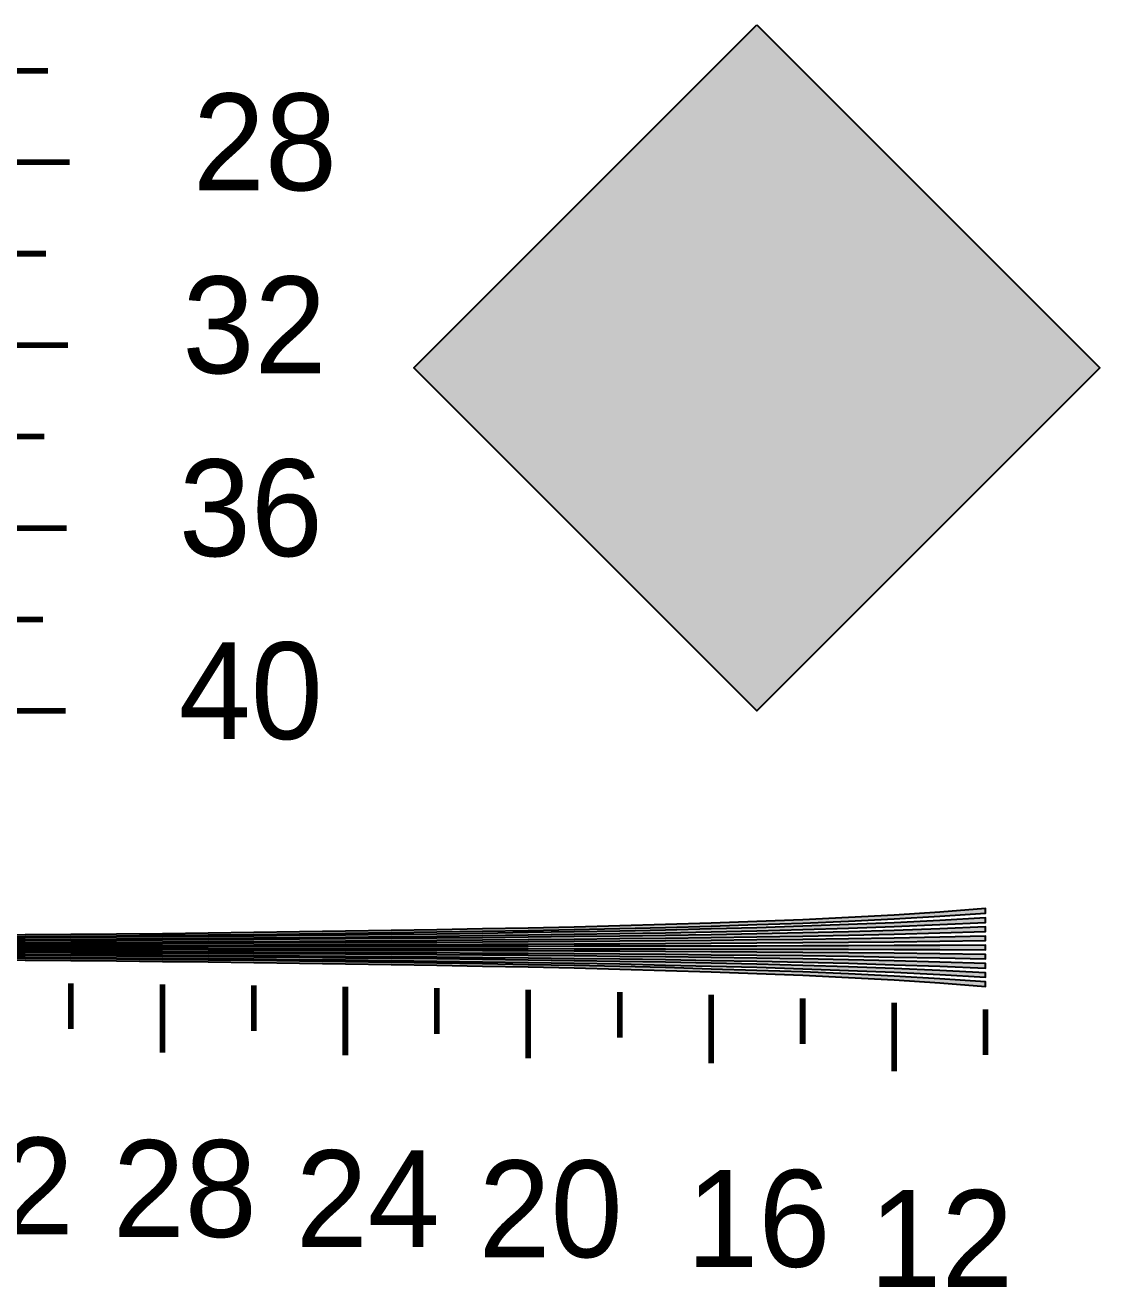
# Model space of a CAD drawing. Header units: millimetres. Extents: x 0 to 791, y 0 to 492.
# Drawn here: x 451.5 to 545.6, y 222.6 to 332.1 of the extents above; entities that cross this region are included whole.
import ezdxf

# ---------------------------------------------------------------- set-up
doc = ezdxf.new("R2010")
doc.units = ezdxf.units.MM
for name, color, linetype in [('CENTER', 7, 'Continuous'), ('LABELS', 7, 'Continuous'), ('SFR', 7, 'Continuous')]:
    doc.layers.add(name, color=color, linetype=linetype)

msp = doc.modelspace()

# ---------------------------------------------------------------- hatches: boundary and pattern name
at = {"layer": 'CENTER', "true_color": 0x000000}
h = msp.add_hatch(color=7, dxfattribs=at)
h.dxf.hatch_style = 1
h.paths.add_polyline_path([(535.56, 254.84), (531.56, 254.53), (527.56, 254.27), (523.56, 254.06), (519.56, 253.87), (515.56, 253.71), (511.56, 253.56), (507.56, 253.44), (503.56, 253.33), (499.56, 253.23), (495.56, 253.14), (491.56, 253.06), (487.56, 252.99), (483.56, 252.92), (479.56, 252.86), (475.56, 252.8), (471.56, 252.75), (467.56, 252.7), (463.56, 252.65), (459.56, 252.61), (455.56, 252.57), (451.56, 252.54), (447.56, 252.5), (443.56, 252.47), (439.56, 252.44), (435.56, 252.41), (431.56, 252.38), (427.56, 252.36), (423.56, 252.33), (419.56, 252.31), (415.56, 252.29), (415.56, 252.19), (419.56, 252.21), (423.56, 252.23), (427.56, 252.25), (431.56, 252.27), (435.56, 252.3), (439.56, 252.32), (443.56, 252.35), (447.56, 252.38), (451.56, 252.41), (455.56, 252.44), (459.56, 252.47), (463.56, 252.51), (467.56, 252.55), (471.56, 252.59), (475.56, 252.64), (479.56, 252.69), (483.56, 252.74), (487.56, 252.8), (491.56, 252.87), (495.56, 252.94), (499.56, 253.02), (503.56, 253.11), (507.56, 253.2), (511.56, 253.31), (515.56, 253.44), (519.56, 253.58), (523.56, 253.75), (527.56, 253.94), (531.56, 254.17), (535.56, 254.44), (535.56, 254.84)])
h = msp.add_hatch(color=7, dxfattribs=at)
h.dxf.hatch_style = 1
h.paths.add_polyline_path([(535.56, 254.04), (531.56, 253.8), (527.56, 253.61), (523.56, 253.44), (519.56, 253.3), (515.56, 253.17), (511.56, 253.06), (507.56, 252.97), (503.56, 252.88), (499.56, 252.81), (495.56, 252.74), (491.56, 252.68), (487.56, 252.62), (483.56, 252.57), (479.56, 252.52), (475.56, 252.48), (471.56, 252.44), (467.56, 252.4), (463.56, 252.37), (459.56, 252.34), (455.56, 252.31), (451.56, 252.28), (447.56, 252.25), (443.56, 252.23), (439.56, 252.2), (435.56, 252.18), (431.56, 252.16), (427.56, 252.14), (423.56, 252.12), (419.56, 252.11), (415.56, 252.09), (415.56, 251.99), (419.56, 252), (423.56, 252.02), (427.56, 252.03), (431.56, 252.05), (435.56, 252.07), (439.56, 252.09), (443.56, 252.11), (447.56, 252.13), (451.56, 252.15), (455.56, 252.17), (459.56, 252.2), (463.56, 252.23), (467.56, 252.25), (471.56, 252.29), (475.56, 252.32), (479.56, 252.36), (483.56, 252.4), (487.56, 252.44), (491.56, 252.49), (495.56, 252.54), (499.56, 252.6), (503.56, 252.66), (507.56, 252.73), (511.56, 252.81), (515.56, 252.91), (519.56, 253.01), (523.56, 253.13), (527.56, 253.27), (531.56, 253.44), (535.56, 253.64), (535.56, 254.04)])
h = msp.add_hatch(color=7, dxfattribs=at)
h.dxf.hatch_style = 1
h.paths.add_polyline_path([(535.56, 253.24), (531.56, 253.08), (527.56, 252.94), (523.56, 252.82), (519.56, 252.73), (515.56, 252.64), (511.56, 252.56), (507.56, 252.5), (503.56, 252.44), (499.56, 252.39), (495.56, 252.34), (491.56, 252.3), (487.56, 252.26), (483.56, 252.22), (479.56, 252.19), (475.56, 252.16), (471.56, 252.13), (467.56, 252.11), (463.56, 252.08), (459.56, 252.06), (455.56, 252.04), (451.56, 252.02), (447.56, 252), (443.56, 251.99), (439.56, 251.97), (435.56, 251.95), (431.56, 251.94), (427.56, 251.93), (423.56, 251.91), (419.56, 251.9), (415.56, 251.89), (415.56, 251.79), (419.56, 251.8), (423.56, 251.81), (427.56, 251.82), (431.56, 251.83), (435.56, 251.84), (439.56, 251.85), (443.56, 251.86), (447.56, 251.88), (451.56, 251.89), (455.56, 251.91), (459.56, 251.92), (463.56, 251.94), (467.56, 251.96), (471.56, 251.98), (475.56, 252), (479.56, 252.02), (483.56, 252.05), (487.56, 252.08), (491.56, 252.11), (495.56, 252.14), (499.56, 252.18), (503.56, 252.22), (507.56, 252.26), (511.56, 252.31), (515.56, 252.37), (519.56, 252.44), (523.56, 252.52), (527.56, 252.61), (531.56, 252.71), (535.56, 252.84), (535.56, 253.24)])
h = msp.add_hatch(color=7, dxfattribs=at)
h.dxf.hatch_style = 1
h.paths.add_polyline_path([(535.56, 252.44), (531.56, 252.35), (527.56, 252.27), (523.56, 252.21), (519.56, 252.15), (515.56, 252.11), (511.56, 252.06), (507.56, 252.03), (503.56, 252), (499.56, 251.97), (495.56, 251.94), (491.56, 251.92), (487.56, 251.89), (483.56, 251.87), (479.56, 251.86), (475.56, 251.84), (471.56, 251.82), (467.56, 251.81), (463.56, 251.8), (459.56, 251.78), (455.56, 251.77), (451.56, 251.76), (447.56, 251.75), (443.56, 251.74), (439.56, 251.73), (435.56, 251.73), (431.56, 251.72), (427.56, 251.71), (423.56, 251.7), (419.56, 251.7), (415.56, 251.69), (415.56, 251.59), (419.56, 251.59), (423.56, 251.6), (427.56, 251.6), (431.56, 251.61), (435.56, 251.61), (439.56, 251.62), (443.56, 251.62), (447.56, 251.63), (451.56, 251.63), (455.56, 251.64), (459.56, 251.65), (463.56, 251.65), (467.56, 251.66), (471.56, 251.67), (475.56, 251.68), (479.56, 251.69), (483.56, 251.7), (487.56, 251.71), (491.56, 251.73), (495.56, 251.74), (499.56, 251.76), (503.56, 251.77), (507.56, 251.79), (511.56, 251.81), (515.56, 251.84), (519.56, 251.87), (523.56, 251.9), (527.56, 251.94), (531.56, 251.99), (535.56, 252.04), (535.56, 252.44)])
h = msp.add_hatch(color=7, dxfattribs=at)
h.dxf.hatch_style = 1
h.paths.add_polyline_path([(535.56, 251.64), (531.56, 251.62), (527.56, 251.61), (523.56, 251.59), (519.56, 251.58), (515.56, 251.57), (511.56, 251.56), (507.56, 251.56), (503.56, 251.55), (499.56, 251.55), (495.56, 251.54), (491.56, 251.54), (487.56, 251.53), (483.56, 251.53), (479.56, 251.52), (475.56, 251.52), (471.56, 251.52), (467.56, 251.51), (463.56, 251.51), (459.56, 251.51), (455.56, 251.51), (451.56, 251.5), (447.56, 251.5), (443.56, 251.5), (439.56, 251.5), (435.56, 251.5), (431.56, 251.5), (427.56, 251.49), (423.56, 251.49), (419.56, 251.49), (415.56, 251.49), (415.56, 251.39), (419.56, 251.39), (423.56, 251.39), (427.56, 251.39), (431.56, 251.38), (435.56, 251.38), (439.56, 251.38), (443.56, 251.38), (447.56, 251.38), (451.56, 251.38), (455.56, 251.37), (459.56, 251.37), (463.56, 251.37), (467.56, 251.37), (471.56, 251.36), (475.56, 251.36), (479.56, 251.36), (483.56, 251.35), (487.56, 251.35), (491.56, 251.34), (495.56, 251.34), (499.56, 251.33), (503.56, 251.33), (507.56, 251.32), (511.56, 251.31), (515.56, 251.31), (519.56, 251.3), (523.56, 251.29), (527.56, 251.27), (531.56, 251.26), (535.56, 251.24), (535.56, 251.64)])
h = msp.add_hatch(color=7, dxfattribs=at)
h.dxf.hatch_style = 1
h.paths.add_polyline_path([(535.56, 250.84), (531.56, 250.89), (527.56, 250.94), (523.56, 250.98), (519.56, 251.01), (515.56, 251.04), (511.56, 251.06), (507.56, 251.09), (503.56, 251.11), (499.56, 251.12), (495.56, 251.14), (491.56, 251.15), (487.56, 251.17), (483.56, 251.18), (479.56, 251.19), (475.56, 251.2), (471.56, 251.21), (467.56, 251.22), (463.56, 251.23), (459.56, 251.23), (455.56, 251.24), (451.56, 251.25), (447.56, 251.25), (443.56, 251.26), (439.56, 251.26), (435.56, 251.27), (431.56, 251.27), (427.56, 251.28), (423.56, 251.28), (419.56, 251.29), (415.56, 251.29), (415.56, 251.19), (419.56, 251.18), (423.56, 251.18), (427.56, 251.17), (431.56, 251.16), (435.56, 251.15), (439.56, 251.15), (443.56, 251.14), (447.56, 251.13), (451.56, 251.12), (455.56, 251.11), (459.56, 251.1), (463.56, 251.08), (467.56, 251.07), (471.56, 251.06), (475.56, 251.04), (479.56, 251.02), (483.56, 251.01), (487.56, 250.99), (491.56, 250.96), (495.56, 250.94), (499.56, 250.91), (503.56, 250.88), (507.56, 250.85), (511.56, 250.81), (515.56, 250.77), (519.56, 250.73), (523.56, 250.67), (527.56, 250.61), (531.56, 250.53), (535.56, 250.44), (535.56, 250.84)])
h = msp.add_hatch(color=7, dxfattribs=at)
h.dxf.hatch_style = 1
h.paths.add_polyline_path([(535.56, 250.04), (531.56, 250.17), (527.56, 250.27), (523.56, 250.36), (519.56, 250.44), (515.56, 250.51), (511.56, 250.56), (507.56, 250.62), (503.56, 250.66), (499.56, 250.7), (495.56, 250.74), (491.56, 250.77), (487.56, 250.8), (483.56, 250.83), (479.56, 250.86), (475.56, 250.88), (471.56, 250.9), (467.56, 250.92), (463.56, 250.94), (459.56, 250.96), (455.56, 250.97), (451.56, 250.99), (447.56, 251), (443.56, 251.02), (439.56, 251.03), (435.56, 251.04), (431.56, 251.05), (427.56, 251.06), (423.56, 251.07), (419.56, 251.08), (415.56, 251.09), (415.56, 250.99), (419.56, 250.98), (423.56, 250.97), (427.56, 250.95), (431.56, 250.94), (435.56, 250.93), (439.56, 250.91), (443.56, 250.89), (447.56, 250.88), (451.56, 250.86), (455.56, 250.84), (459.56, 250.82), (463.56, 250.8), (467.56, 250.77), (471.56, 250.75), (475.56, 250.72), (479.56, 250.69), (483.56, 250.66), (487.56, 250.62), (491.56, 250.58), (495.56, 250.54), (499.56, 250.49), (503.56, 250.44), (507.56, 250.38), (511.56, 250.31), (515.56, 250.24), (519.56, 250.15), (523.56, 250.06), (527.56, 249.94), (531.56, 249.8), (535.56, 249.64), (535.56, 250.04)])
h = msp.add_hatch(color=7, dxfattribs=at)
h.dxf.hatch_style = 1
h.paths.add_polyline_path([(535.56, 249.24), (531.56, 249.44), (527.56, 249.61), (523.56, 249.75), (519.56, 249.87), (515.56, 249.97), (511.56, 250.06), (507.56, 250.15), (503.56, 250.22), (499.56, 250.28), (495.56, 250.34), (491.56, 250.39), (487.56, 250.44), (483.56, 250.48), (479.56, 250.52), (475.56, 250.56), (471.56, 250.59), (467.56, 250.63), (463.56, 250.65), (459.56, 250.68), (455.56, 250.71), (451.56, 250.73), (447.56, 250.75), (443.56, 250.77), (439.56, 250.79), (435.56, 250.81), (431.56, 250.83), (427.56, 250.85), (423.56, 250.86), (419.56, 250.88), (415.56, 250.89), (415.56, 250.79), (419.56, 250.77), (423.56, 250.76), (427.56, 250.74), (431.56, 250.72), (435.56, 250.7), (439.56, 250.68), (443.56, 250.65), (447.56, 250.63), (451.56, 250.6), (455.56, 250.57), (459.56, 250.54), (463.56, 250.51), (467.56, 250.48), (471.56, 250.44), (475.56, 250.4), (479.56, 250.36), (483.56, 250.31), (487.56, 250.26), (491.56, 250.2), (495.56, 250.14), (499.56, 250.07), (503.56, 250), (507.56, 249.91), (511.56, 249.81), (515.56, 249.71), (519.56, 249.58), (523.56, 249.44), (527.56, 249.27), (531.56, 249.08), (535.56, 248.84), (535.56, 249.24), (535.56, 249.24)])
h = msp.add_hatch(color=7, dxfattribs=at)
h.dxf.hatch_style = 1
h.paths.add_polyline_path([(535.56, 248.44), (531.56, 248.71), (527.56, 248.94), (523.56, 249.13), (519.56, 249.3), (515.56, 249.44), (511.56, 249.56), (507.56, 249.68), (503.56, 249.77), (499.56, 249.86), (495.56, 249.94), (491.56, 250.01), (487.56, 250.08), (483.56, 250.14), (479.56, 250.19), (475.56, 250.24), (471.56, 250.29), (467.56, 250.33), (463.56, 250.37), (459.56, 250.41), (455.56, 250.44), (451.56, 250.47), (447.56, 250.5), (443.56, 250.53), (439.56, 250.56), (435.56, 250.58), (431.56, 250.61), (427.56, 250.63), (423.56, 250.65), (419.56, 250.67), (415.56, 250.69), (415.56, 250.59), (419.56, 250.57), (423.56, 250.55), (427.56, 250.52), (431.56, 250.5), (435.56, 250.47), (439.56, 250.44), (443.56, 250.41), (447.56, 250.38), (451.56, 250.34), (455.56, 250.31), (459.56, 250.27), (463.56, 250.23), (467.56, 250.18), (471.56, 250.13), (475.56, 250.08), (479.56, 250.02), (483.56, 249.96), (487.56, 249.89), (491.56, 249.82), (495.56, 249.74), (499.56, 249.65), (503.56, 249.55), (507.56, 249.44), (511.56, 249.31), (515.56, 249.17), (519.56, 249.01), (523.56, 248.82), (527.56, 248.61), (531.56, 248.35), (535.56, 248.04), (535.56, 248.44)])
at = {"layer": 'SFR', "true_color": 0x000000}
h = msp.add_hatch(color=7, dxfattribs=at)
h.dxf.hatch_style = 1
h.paths.add_polyline_path([(515.56, 332.13), (545.56, 302.13), (515.56, 272.13), (485.56, 302.13), (515.56, 332.13)])

# ---------------------------------------------------------------- linework, layer by layer
at = {"layer": 'CENTER', "color": 250, "lineweight": 35, "const_width": 0.5}
for points in [[(449.55, 328.12), (453.55, 328.12)], [(449.45, 320.13), (455.45, 320.13)], [(449.37, 312.13), (453.37, 312.13)], [(449.3, 304.12), (455.3, 304.12)], [(449.24, 296.13), (453.24, 296.13)], [(449.18, 288.12), (455.18, 288.12)], [(449.13, 280.12), (453.13, 280.12)], [(449.09, 272.13), (455.09, 272.13)], [(455.56, 248.31), (455.56, 244.31)], [(463.56, 248.23), (463.56, 242.23)], [(471.56, 248.13), (471.56, 244.13)], [(479.56, 248.02), (479.56, 242.02)], [(487.56, 247.89), (487.56, 243.89)], [(495.56, 247.74), (495.56, 241.74)], [(503.56, 247.55), (503.56, 243.55)], [(511.56, 247.31), (511.56, 241.31)], [(519.56, 247.01), (519.56, 243.01)], [(527.56, 246.61), (527.56, 240.61)], [(535.56, 246.04), (535.56, 242.04)]]:
    msp.add_lwpolyline(points, dxfattribs=at)
at = {"layer": 'CENTER', "color": 250}
for points in [[(447.56, 252.38), (451.56, 252.41), (455.56, 252.44), (459.56, 252.47), (463.56, 252.51), (467.56, 252.55), (471.56, 252.59), (475.56, 252.64), (479.56, 252.69), (483.56, 252.74), (487.56, 252.8), (491.56, 252.87), (495.56, 252.94), (499.56, 253.02), (503.56, 253.11), (507.56, 253.2), (511.56, 253.31), (515.56, 253.44), (519.56, 253.58), (523.56, 253.75), (527.56, 253.94), (531.56, 254.17), (535.56, 254.44), (535.56, 254.84), (535.56, 254.84), (531.56, 254.53), (527.56, 254.27), (523.56, 254.06), (519.56, 253.87), (515.56, 253.71), (511.56, 253.56), (507.56, 253.44), (503.56, 253.33), (499.56, 253.23), (495.56, 253.14), (491.56, 253.06), (487.56, 252.99), (483.56, 252.92), (479.56, 252.86), (475.56, 252.8), (471.56, 252.75), (467.56, 252.7), (463.56, 252.65), (459.56, 252.61), (455.56, 252.57), (451.56, 252.54), (447.56, 252.5)], [(447.56, 252.13), (451.56, 252.15), (455.56, 252.17), (459.56, 252.2), (463.56, 252.23), (467.56, 252.25), (471.56, 252.29), (475.56, 252.32), (479.56, 252.36), (483.56, 252.4), (487.56, 252.44), (491.56, 252.49), (495.56, 252.54), (499.56, 252.6), (503.56, 252.66), (507.56, 252.73), (511.56, 252.81), (515.56, 252.91), (519.56, 253.01), (523.56, 253.13), (527.56, 253.27), (531.56, 253.44), (535.56, 253.64), (535.56, 254.04), (535.56, 254.04), (531.56, 253.8), (527.56, 253.61), (523.56, 253.44), (519.56, 253.3), (515.56, 253.17), (511.56, 253.06), (507.56, 252.97), (503.56, 252.88), (499.56, 252.81), (495.56, 252.74), (491.56, 252.68), (487.56, 252.62), (483.56, 252.57), (479.56, 252.52), (475.56, 252.48), (471.56, 252.44), (467.56, 252.4), (463.56, 252.37), (459.56, 252.34), (455.56, 252.31), (451.56, 252.28), (447.56, 252.25)], [(447.56, 251.88), (451.56, 251.89), (455.56, 251.91), (459.56, 251.92), (463.56, 251.94), (467.56, 251.96), (471.56, 251.98), (475.56, 252), (479.56, 252.02), (483.56, 252.05), (487.56, 252.08), (491.56, 252.11), (495.56, 252.14), (499.56, 252.18), (503.56, 252.22), (507.56, 252.26), (511.56, 252.31), (515.56, 252.37), (519.56, 252.44), (523.56, 252.52), (527.56, 252.61), (531.56, 252.71), (535.56, 252.84), (535.56, 253.24), (535.56, 253.24), (531.56, 253.08), (527.56, 252.94), (523.56, 252.82), (519.56, 252.73), (515.56, 252.64), (511.56, 252.56), (507.56, 252.5), (503.56, 252.44), (499.56, 252.39), (495.56, 252.34), (491.56, 252.3), (487.56, 252.26), (483.56, 252.22), (479.56, 252.19), (475.56, 252.16), (471.56, 252.13), (467.56, 252.11), (463.56, 252.08), (459.56, 252.06), (455.56, 252.04), (451.56, 252.02), (447.56, 252)], [(447.56, 251.63), (451.56, 251.63), (455.56, 251.64), (459.56, 251.65), (463.56, 251.65), (467.56, 251.66), (471.56, 251.67), (475.56, 251.68), (479.56, 251.69), (483.56, 251.7), (487.56, 251.71), (491.56, 251.73), (495.56, 251.74), (499.56, 251.76), (503.56, 251.77), (507.56, 251.79), (511.56, 251.81), (515.56, 251.84), (519.56, 251.87), (523.56, 251.9), (527.56, 251.94), (531.56, 251.99), (535.56, 252.04), (535.56, 252.44), (535.56, 252.44), (531.56, 252.35), (527.56, 252.27), (523.56, 252.21), (519.56, 252.15), (515.56, 252.11), (511.56, 252.06), (507.56, 252.03), (503.56, 252), (499.56, 251.97), (495.56, 251.94), (491.56, 251.92), (487.56, 251.89), (483.56, 251.87), (479.56, 251.86), (475.56, 251.84), (471.56, 251.82), (467.56, 251.81), (463.56, 251.8), (459.56, 251.78), (455.56, 251.77), (451.56, 251.76), (447.56, 251.75)], [(447.56, 251.38), (451.56, 251.38), (455.56, 251.37), (459.56, 251.37), (463.56, 251.37), (467.56, 251.37), (471.56, 251.36), (475.56, 251.36), (479.56, 251.36), (483.56, 251.35), (487.56, 251.35), (491.56, 251.34), (495.56, 251.34), (499.56, 251.33), (503.56, 251.33), (507.56, 251.32), (511.56, 251.31), (515.56, 251.31), (519.56, 251.3), (523.56, 251.29), (527.56, 251.27), (531.56, 251.26), (535.56, 251.24), (535.56, 251.64), (535.56, 251.64), (531.56, 251.62), (527.56, 251.61), (523.56, 251.59), (519.56, 251.58), (515.56, 251.57), (511.56, 251.56), (507.56, 251.56), (503.56, 251.55), (499.56, 251.55), (495.56, 251.54), (491.56, 251.54), (487.56, 251.53), (483.56, 251.53), (479.56, 251.52), (475.56, 251.52), (471.56, 251.52), (467.56, 251.51), (463.56, 251.51), (459.56, 251.51), (455.56, 251.51), (451.56, 251.5), (447.56, 251.5)], [(447.56, 251.13), (451.56, 251.12), (455.56, 251.11), (459.56, 251.1), (463.56, 251.08), (467.56, 251.07), (471.56, 251.06), (475.56, 251.04), (479.56, 251.02), (483.56, 251.01), (487.56, 250.99), (491.56, 250.96), (495.56, 250.94), (499.56, 250.91), (503.56, 250.88), (507.56, 250.85), (511.56, 250.81), (515.56, 250.77), (519.56, 250.73), (523.56, 250.67), (527.56, 250.61), (531.56, 250.53), (535.56, 250.44), (535.56, 250.84), (535.56, 250.84), (531.56, 250.89), (527.56, 250.94), (523.56, 250.98), (519.56, 251.01), (515.56, 251.04), (511.56, 251.06), (507.56, 251.09), (503.56, 251.11), (499.56, 251.12), (495.56, 251.14), (491.56, 251.15), (487.56, 251.17), (483.56, 251.18), (479.56, 251.19), (475.56, 251.2), (471.56, 251.21), (467.56, 251.22), (463.56, 251.23), (459.56, 251.23), (455.56, 251.24), (451.56, 251.25), (447.56, 251.25)], [(447.56, 250.88), (451.56, 250.86), (455.56, 250.84), (459.56, 250.82), (463.56, 250.8), (467.56, 250.77), (471.56, 250.75), (475.56, 250.72), (479.56, 250.69), (483.56, 250.66), (487.56, 250.62), (491.56, 250.58), (495.56, 250.54), (499.56, 250.49), (503.56, 250.44), (507.56, 250.38), (511.56, 250.31), (515.56, 250.24), (519.56, 250.15), (523.56, 250.06), (527.56, 249.94), (531.56, 249.8), (535.56, 249.64), (535.56, 250.04), (535.56, 250.04), (531.56, 250.17), (527.56, 250.27), (523.56, 250.36), (519.56, 250.44), (515.56, 250.51), (511.56, 250.56), (507.56, 250.62), (503.56, 250.66), (499.56, 250.7), (495.56, 250.74), (491.56, 250.77), (487.56, 250.8), (483.56, 250.83), (479.56, 250.86), (475.56, 250.88), (471.56, 250.9), (467.56, 250.92), (463.56, 250.94), (459.56, 250.96), (455.56, 250.97), (451.56, 250.99), (447.56, 251)], [(447.56, 250.63), (451.56, 250.6), (455.56, 250.57), (459.56, 250.54), (463.56, 250.51), (467.56, 250.48), (471.56, 250.44), (475.56, 250.4), (479.56, 250.36), (483.56, 250.31), (487.56, 250.26), (491.56, 250.2), (495.56, 250.14), (499.56, 250.07), (503.56, 250), (507.56, 249.91), (511.56, 249.81), (515.56, 249.71), (519.56, 249.58), (523.56, 249.44), (527.56, 249.27), (531.56, 249.08), (535.56, 248.84), (535.56, 249.24), (535.56, 249.24), (535.56, 249.24), (531.56, 249.44), (527.56, 249.61), (523.56, 249.75), (519.56, 249.87), (515.56, 249.97), (511.56, 250.06), (507.56, 250.15), (503.56, 250.22), (499.56, 250.28), (495.56, 250.34), (491.56, 250.39), (487.56, 250.44), (483.56, 250.48), (479.56, 250.52), (475.56, 250.56), (471.56, 250.59), (467.56, 250.63), (463.56, 250.65), (459.56, 250.68), (455.56, 250.71), (451.56, 250.73), (447.56, 250.75)], [(447.56, 250.38), (451.56, 250.34), (455.56, 250.31), (459.56, 250.27), (463.56, 250.23), (467.56, 250.18), (471.56, 250.13), (475.56, 250.08), (479.56, 250.02), (483.56, 249.96), (487.56, 249.89), (491.56, 249.82), (495.56, 249.74), (499.56, 249.65), (503.56, 249.55), (507.56, 249.44), (511.56, 249.31), (515.56, 249.17), (519.56, 249.01), (523.56, 248.82), (527.56, 248.61), (531.56, 248.35), (535.56, 248.04), (535.56, 248.44), (535.56, 248.44), (531.56, 248.71), (527.56, 248.94), (523.56, 249.13), (519.56, 249.3), (515.56, 249.44), (511.56, 249.56), (507.56, 249.68), (503.56, 249.77), (499.56, 249.86), (495.56, 249.94), (491.56, 250.01), (487.56, 250.08), (483.56, 250.14), (479.56, 250.19), (475.56, 250.24), (471.56, 250.29), (467.56, 250.33), (463.56, 250.37), (459.56, 250.41), (455.56, 250.44), (451.56, 250.47), (447.56, 250.5)]]:
    msp.add_lwpolyline(points, dxfattribs=at)
at = {"layer": 'CENTER', "color": 250, "true_color": 0x000000}
for points in [[(535.56, 254.44), (511.56, 253.56), (495.56, 252.94)], [(535.56, 254.44), (495.56, 252.94), (499.56, 253.02)], [(535.56, 254.44), (499.56, 253.02), (503.56, 253.11)], [(535.56, 254.44), (503.56, 253.11), (507.56, 253.2)], [(535.56, 254.44), (507.56, 253.2), (511.56, 253.31)], [(535.56, 254.44), (515.56, 253.71), (511.56, 253.56)], [(535.56, 254.44), (511.56, 253.31), (515.56, 253.44)], [(535.56, 254.44), (519.56, 253.87), (515.56, 253.71)], [(535.56, 254.44), (515.56, 253.44), (519.56, 253.58)], [(535.56, 254.44), (523.56, 254.06), (519.56, 253.87)], [(535.56, 254.44), (519.56, 253.58), (523.56, 253.75)], [(535.56, 254.44), (527.56, 254.27), (523.56, 254.06)], [(535.56, 254.44), (523.56, 253.75), (527.56, 253.94)], [(535.56, 254.44), (531.56, 254.53), (527.56, 254.27)], [(527.56, 253.94), (531.56, 254.17), (535.56, 254.44)], [(535.56, 254.44), (535.56, 254.84), (531.56, 254.53)], [(491.56, 253.06), (487.56, 252.99), (459.56, 252.47)], [(491.56, 253.06), (459.56, 252.47), (463.56, 252.51)], [(487.56, 252.99), (483.56, 252.92), (459.56, 252.47)], [(491.56, 253.06), (463.56, 252.51), (467.56, 252.55)], [(495.56, 253.14), (491.56, 253.06), (467.56, 252.55)], [(495.56, 253.14), (467.56, 252.55), (471.56, 252.59)], [(499.56, 253.23), (495.56, 253.14), (471.56, 252.59)], [(499.56, 253.23), (471.56, 252.59), (475.56, 252.64)], [(499.56, 253.23), (475.56, 252.64), (479.56, 252.69)], [(503.56, 253.33), (499.56, 253.23), (479.56, 252.69)], [(503.56, 253.33), (479.56, 252.69), (483.56, 252.74)], [(507.56, 253.44), (503.56, 253.33), (483.56, 252.74)], [(507.56, 253.44), (483.56, 252.74), (487.56, 252.8)], [(511.56, 253.06), (507.56, 252.97), (483.56, 252.4)], [(511.56, 253.06), (483.56, 252.4), (487.56, 252.44)], [(507.56, 252.97), (503.56, 252.88), (483.56, 252.4)], [(535.56, 253.64), (511.56, 253.06), (487.56, 252.44)], [(535.56, 253.64), (487.56, 252.44), (491.56, 252.49)], [(511.56, 253.56), (507.56, 253.44), (487.56, 252.8)], [(511.56, 253.56), (487.56, 252.8), (491.56, 252.87)], [(535.56, 253.64), (491.56, 252.49), (495.56, 252.54)], [(511.56, 253.56), (491.56, 252.87), (495.56, 252.94)], [(535.56, 253.64), (495.56, 252.54), (499.56, 252.6)], [(535.56, 253.64), (499.56, 252.6), (503.56, 252.66)], [(535.56, 253.64), (503.56, 252.66), (507.56, 252.73)], [(535.56, 253.64), (507.56, 252.73), (511.56, 252.81)], [(535.56, 253.64), (515.56, 253.17), (511.56, 253.06)], [(535.56, 253.64), (511.56, 252.81), (515.56, 252.91)], [(535.56, 253.64), (519.56, 253.3), (515.56, 253.17)], [(535.56, 253.64), (515.56, 252.91), (519.56, 253.01)], [(535.56, 253.64), (523.56, 253.44), (519.56, 253.3)], [(535.56, 253.64), (519.56, 253.01), (523.56, 253.13)], [(535.56, 253.64), (527.56, 253.61), (523.56, 253.44)], [(535.56, 253.64), (523.56, 253.13), (527.56, 253.27)], [(535.56, 253.64), (531.56, 253.8), (527.56, 253.61)], [(527.56, 253.27), (531.56, 253.44), (535.56, 253.64)], [(535.56, 252.84), (531.56, 253.08), (527.56, 252.94)], [(535.56, 253.64), (535.56, 254.04), (531.56, 253.8)], [(535.56, 252.84), (535.56, 253.24), (531.56, 253.08)], [(455.56, 252.57), (447.56, 252.5), (415.56, 252.19)], [(455.56, 252.57), (415.56, 252.19), (419.56, 252.21)], [(467.56, 252.4), (455.56, 252.31), (415.56, 251.99)], [(467.56, 252.4), (415.56, 251.99), (419.56, 252)], [(455.56, 252.31), (451.56, 252.28), (415.56, 251.99)], [(451.56, 252.28), (447.56, 252.25), (415.56, 251.99)], [(463.56, 252.08), (451.56, 252.02), (415.56, 251.79)], [(463.56, 252.08), (415.56, 251.79), (419.56, 251.8)], [(535.56, 252.04), (471.56, 251.82), (415.56, 251.59)], [(535.56, 252.04), (415.56, 251.59), (419.56, 251.59)], [(451.56, 252.02), (447.56, 252), (415.56, 251.79)], [(463.56, 252.65), (459.56, 252.61), (419.56, 252.21)], [(463.56, 252.65), (419.56, 252.21), (423.56, 252.23)], [(459.56, 252.61), (455.56, 252.57), (419.56, 252.21)], [(467.56, 252.4), (419.56, 252), (423.56, 252.02)], [(471.56, 252.13), (463.56, 252.08), (419.56, 251.8)], [(471.56, 252.13), (419.56, 251.8), (423.56, 251.81)], [(535.56, 252.04), (419.56, 251.59), (423.56, 251.6)], [(463.56, 252.65), (423.56, 252.23), (427.56, 252.25)], [(467.56, 252.4), (423.56, 252.02), (427.56, 252.03)], [(471.56, 252.13), (423.56, 251.81), (427.56, 251.82)], [(535.56, 252.04), (423.56, 251.6), (427.56, 251.6)], [(463.56, 252.65), (427.56, 252.25), (431.56, 252.27)], [(467.56, 252.4), (427.56, 252.03), (431.56, 252.05)], [(471.56, 252.13), (427.56, 251.82), (431.56, 251.83)], [(535.56, 252.04), (427.56, 251.6), (431.56, 251.61)], [(463.56, 252.65), (431.56, 252.27), (435.56, 252.3)], [(467.56, 252.4), (431.56, 252.05), (435.56, 252.07)], [(483.56, 252.22), (475.56, 252.16), (431.56, 251.83)], [(483.56, 252.22), (431.56, 251.83), (435.56, 251.84)], [(475.56, 252.16), (471.56, 252.13), (431.56, 251.83)], [(535.56, 252.04), (431.56, 251.61), (435.56, 251.61)], [(463.56, 252.65), (435.56, 252.3), (439.56, 252.32)], [(479.56, 252.52), (475.56, 252.48), (435.56, 252.07)], [(479.56, 252.52), (435.56, 252.07), (439.56, 252.09)], [(475.56, 252.48), (471.56, 252.44), (435.56, 252.07)], [(471.56, 252.44), (467.56, 252.4), (435.56, 252.07)], [(483.56, 252.22), (435.56, 251.84), (439.56, 251.85)], [(535.56, 252.04), (435.56, 251.61), (439.56, 251.62)], [(475.56, 252.8), (467.56, 252.7), (439.56, 252.32)], [(475.56, 252.8), (439.56, 252.32), (443.56, 252.35)], [(467.56, 252.7), (463.56, 252.65), (439.56, 252.32)], [(479.56, 252.52), (439.56, 252.09), (443.56, 252.11)], [(483.56, 252.22), (439.56, 251.85), (443.56, 251.86)], [(535.56, 252.04), (439.56, 251.62), (443.56, 251.62)], [(475.56, 252.8), (443.56, 252.35), (447.56, 252.38)], [(479.56, 252.52), (443.56, 252.11), (447.56, 252.13)], [(483.56, 252.22), (443.56, 251.86), (447.56, 251.88)], [(535.56, 252.04), (443.56, 251.62), (447.56, 251.63)], [(475.56, 252.8), (447.56, 252.38), (451.56, 252.41)], [(455.56, 252.57), (451.56, 252.54), (447.56, 252.5)], [(479.56, 252.52), (447.56, 252.13), (451.56, 252.15)], [(483.56, 252.22), (447.56, 251.88), (451.56, 251.89)], [(535.56, 252.04), (447.56, 251.63), (451.56, 251.63)], [(483.56, 252.92), (475.56, 252.8), (451.56, 252.41)], [(483.56, 252.92), (451.56, 252.41), (455.56, 252.44)], [(487.56, 252.62), (483.56, 252.57), (451.56, 252.15)], [(487.56, 252.62), (451.56, 252.15), (455.56, 252.17)], [(483.56, 252.57), (479.56, 252.52), (451.56, 252.15)], [(495.56, 252.34), (491.56, 252.3), (451.56, 251.89)], [(495.56, 252.34), (451.56, 251.89), (455.56, 251.91)], [(491.56, 252.3), (487.56, 252.26), (451.56, 251.89)], [(487.56, 252.26), (483.56, 252.22), (451.56, 251.89)], [(463.56, 252.08), (459.56, 252.06), (451.56, 252.02)], [(459.56, 252.06), (455.56, 252.04), (451.56, 252.02)], [(535.56, 252.04), (451.56, 251.63), (455.56, 251.64)], [(483.56, 252.92), (455.56, 252.44), (459.56, 252.47)], [(487.56, 252.62), (455.56, 252.17), (459.56, 252.2)], [(467.56, 252.4), (463.56, 252.37), (455.56, 252.31)], [(463.56, 252.37), (459.56, 252.34), (455.56, 252.31)], [(495.56, 252.34), (455.56, 251.91), (459.56, 251.92)], [(535.56, 252.04), (455.56, 251.64), (459.56, 251.65)], [(487.56, 252.62), (459.56, 252.2), (463.56, 252.23)], [(495.56, 252.34), (459.56, 251.92), (463.56, 251.94)], [(535.56, 252.04), (459.56, 251.65), (463.56, 251.65)], [(535.56, 252.84), (495.56, 252.34), (463.56, 251.94)], [(535.56, 252.84), (463.56, 251.94), (467.56, 251.96)], [(495.56, 252.74), (491.56, 252.68), (463.56, 252.23)], [(495.56, 252.74), (463.56, 252.23), (467.56, 252.25)], [(491.56, 252.68), (487.56, 252.62), (463.56, 252.23)], [(471.56, 252.13), (467.56, 252.11), (463.56, 252.08)], [(535.56, 252.04), (463.56, 251.65), (467.56, 251.66)], [(503.56, 252.88), (499.56, 252.81), (467.56, 252.25)], [(503.56, 252.88), (467.56, 252.25), (471.56, 252.29)], [(535.56, 252.84), (467.56, 251.96), (471.56, 251.98)], [(499.56, 252.81), (495.56, 252.74), (467.56, 252.25)], [(475.56, 252.8), (471.56, 252.75), (467.56, 252.7)], [(535.56, 252.04), (467.56, 251.66), (471.56, 251.67)], [(503.56, 252.88), (471.56, 252.29), (475.56, 252.32)], [(535.56, 252.84), (471.56, 251.98), (475.56, 252)], [(535.56, 252.04), (475.56, 251.84), (471.56, 251.82)], [(535.56, 252.04), (471.56, 251.67), (475.56, 251.68)], [(483.56, 252.92), (479.56, 252.86), (475.56, 252.8)], [(503.56, 252.88), (475.56, 252.32), (479.56, 252.36)], [(535.56, 252.84), (475.56, 252), (479.56, 252.02)], [(483.56, 252.22), (479.56, 252.19), (475.56, 252.16)], [(535.56, 252.04), (483.56, 251.87), (475.56, 251.84)], [(535.56, 252.04), (475.56, 251.68), (479.56, 251.69)], [(483.56, 251.87), (479.56, 251.86), (475.56, 251.84)], [(503.56, 252.88), (479.56, 252.36), (483.56, 252.4)], [(535.56, 252.84), (479.56, 252.02), (483.56, 252.05)], [(535.56, 252.04), (479.56, 251.69), (483.56, 251.7)], [(535.56, 252.84), (483.56, 252.05), (487.56, 252.08)], [(535.56, 252.04), (487.56, 251.89), (483.56, 251.87)], [(535.56, 252.04), (483.56, 251.7), (487.56, 251.71)], [(535.56, 252.84), (487.56, 252.08), (491.56, 252.11)], [(535.56, 252.04), (491.56, 251.92), (487.56, 251.89)], [(535.56, 252.04), (487.56, 251.71), (491.56, 251.73)], [(535.56, 252.84), (491.56, 252.11), (495.56, 252.14)], [(535.56, 252.04), (495.56, 251.94), (491.56, 251.92)], [(535.56, 252.04), (491.56, 251.73), (495.56, 251.74)], [(535.56, 252.84), (499.56, 252.39), (495.56, 252.34)], [(535.56, 252.84), (495.56, 252.14), (499.56, 252.18)], [(535.56, 252.04), (499.56, 251.97), (495.56, 251.94)], [(535.56, 252.04), (495.56, 251.74), (499.56, 251.76)], [(535.56, 252.84), (503.56, 252.44), (499.56, 252.39)], [(535.56, 252.84), (499.56, 252.18), (503.56, 252.22)], [(535.56, 252.04), (503.56, 252), (499.56, 251.97)], [(535.56, 252.04), (499.56, 251.76), (503.56, 251.77)], [(535.56, 252.84), (507.56, 252.5), (503.56, 252.44)], [(535.56, 252.84), (503.56, 252.22), (507.56, 252.26)], [(535.56, 252.04), (507.56, 252.03), (503.56, 252)], [(535.56, 252.04), (503.56, 251.77), (507.56, 251.79)], [(535.56, 252.84), (511.56, 252.56), (507.56, 252.5)], [(535.56, 252.84), (507.56, 252.26), (511.56, 252.31)], [(535.56, 252.04), (511.56, 252.06), (507.56, 252.03)], [(535.56, 252.04), (507.56, 251.79), (511.56, 251.81)], [(535.56, 252.84), (515.56, 252.64), (511.56, 252.56)], [(535.56, 252.84), (511.56, 252.31), (515.56, 252.37)], [(535.56, 252.04), (515.56, 252.11), (511.56, 252.06)], [(535.56, 252.04), (511.56, 251.81), (515.56, 251.84)], [(535.56, 252.84), (519.56, 252.73), (515.56, 252.64)], [(535.56, 252.84), (515.56, 252.37), (519.56, 252.44)], [(535.56, 252.04), (519.56, 252.15), (515.56, 252.11)], [(535.56, 252.04), (515.56, 251.84), (519.56, 251.87)], [(535.56, 252.84), (523.56, 252.82), (519.56, 252.73)], [(535.56, 252.84), (519.56, 252.44), (523.56, 252.52)], [(535.56, 252.04), (523.56, 252.21), (519.56, 252.15)], [(535.56, 252.04), (519.56, 251.87), (523.56, 251.9)], [(535.56, 252.84), (527.56, 252.94), (523.56, 252.82)], [(535.56, 252.84), (523.56, 252.52), (527.56, 252.61)], [(535.56, 252.04), (527.56, 252.27), (523.56, 252.21)], [(523.56, 251.9), (531.56, 251.99), (535.56, 252.04)], [(523.56, 251.9), (527.56, 251.94), (531.56, 251.99)], [(527.56, 252.61), (531.56, 252.71), (535.56, 252.84)], [(535.56, 252.04), (531.56, 252.35), (527.56, 252.27)], [(535.56, 252.04), (535.56, 252.44), (531.56, 252.35)], [(471.56, 251.82), (459.56, 251.78), (415.56, 251.59)], [(459.56, 251.78), (451.56, 251.76), (415.56, 251.59)], [(451.56, 251.76), (439.56, 251.73), (415.56, 251.59)], [(479.56, 251.52), (467.56, 251.51), (415.56, 251.39)], [(479.56, 251.52), (415.56, 251.39), (419.56, 251.39)], [(467.56, 251.51), (451.56, 251.5), (415.56, 251.39)], [(451.56, 251.5), (427.56, 251.49), (415.56, 251.39)], [(507.56, 251.09), (423.56, 251.28), (415.56, 251.29)], [(507.56, 251.09), (415.56, 251.29), (415.56, 251.19)], [(507.56, 251.09), (415.56, 251.19), (423.56, 251.18)], [(515.56, 250.51), (419.56, 251.08), (415.56, 251.09)], [(415.56, 251.09), (447.56, 250.88), (451.56, 250.86)], [(415.56, 251.09), (451.56, 250.86), (455.56, 250.84)], [(415.56, 251.09), (455.56, 250.84), (459.56, 250.82)], [(415.56, 251.09), (459.56, 250.82), (463.56, 250.8)], [(515.56, 250.51), (415.56, 251.09), (463.56, 250.8)], [(487.56, 250.44), (419.56, 250.88), (415.56, 250.89)], [(487.56, 250.44), (415.56, 250.89), (423.56, 250.76)], [(479.56, 251.52), (419.56, 251.39), (423.56, 251.39)], [(515.56, 250.51), (423.56, 251.07), (419.56, 251.08)], [(487.56, 250.44), (423.56, 250.86), (419.56, 250.88)], [(479.56, 251.52), (423.56, 251.39), (427.56, 251.39)], [(507.56, 251.09), (431.56, 251.27), (423.56, 251.28)], [(507.56, 251.09), (423.56, 251.18), (427.56, 251.17)], [(515.56, 250.51), (427.56, 251.06), (423.56, 251.07)], [(487.56, 250.44), (427.56, 250.85), (423.56, 250.86)], [(487.56, 250.44), (423.56, 250.76), (427.56, 250.74)], [(483.56, 251.53), (479.56, 251.52), (427.56, 251.39)], [(483.56, 251.53), (427.56, 251.39), (431.56, 251.38)], [(451.56, 251.5), (447.56, 251.5), (427.56, 251.49)], [(507.56, 251.09), (427.56, 251.17), (431.56, 251.16)], [(515.56, 250.51), (431.56, 251.05), (427.56, 251.06)], [(487.56, 250.44), (431.56, 250.83), (427.56, 250.85)], [(483.56, 251.53), (431.56, 251.38), (435.56, 251.38)], [(507.56, 251.09), (435.56, 251.27), (431.56, 251.27)], [(507.56, 251.09), (431.56, 251.16), (439.56, 251.15)], [(515.56, 250.51), (435.56, 251.04), (431.56, 251.05)], [(487.56, 250.44), (435.56, 250.81), (431.56, 250.83)], [(483.56, 251.53), (435.56, 251.38), (439.56, 251.38)], [(507.56, 251.09), (439.56, 251.26), (435.56, 251.27)], [(515.56, 250.51), (439.56, 251.03), (435.56, 251.04)], [(487.56, 250.44), (439.56, 250.79), (435.56, 250.81)], [(451.56, 251.76), (447.56, 251.75), (439.56, 251.73)], [(483.56, 251.53), (439.56, 251.38), (443.56, 251.38)], [(507.56, 251.09), (443.56, 251.26), (439.56, 251.26)], [(507.56, 251.09), (439.56, 251.15), (443.56, 251.14)], [(515.56, 250.51), (443.56, 251.02), (439.56, 251.03)], [(487.56, 250.44), (443.56, 250.77), (439.56, 250.79)], [(483.56, 251.53), (443.56, 251.38), (447.56, 251.38)], [(507.56, 251.09), (447.56, 251.25), (443.56, 251.26)], [(507.56, 251.09), (443.56, 251.14), (447.56, 251.13)], [(515.56, 250.51), (447.56, 251), (443.56, 251.02)], [(487.56, 250.44), (447.56, 250.75), (443.56, 250.77)], [(483.56, 251.53), (447.56, 251.38), (451.56, 251.38)], [(507.56, 251.09), (451.56, 251.25), (447.56, 251.25)], [(507.56, 251.09), (447.56, 251.13), (451.56, 251.12)], [(515.56, 250.51), (451.56, 250.99), (447.56, 251)], [(459.56, 251.78), (455.56, 251.77), (451.56, 251.76)], [(483.56, 251.53), (451.56, 251.38), (455.56, 251.37)], [(459.56, 251.51), (455.56, 251.51), (451.56, 251.5)], [(463.56, 251.51), (459.56, 251.51), (451.56, 251.5)], [(467.56, 251.51), (463.56, 251.51), (451.56, 251.5)], [(507.56, 251.09), (455.56, 251.24), (451.56, 251.25)], [(507.56, 251.09), (451.56, 251.12), (455.56, 251.11)], [(515.56, 250.51), (455.56, 250.97), (451.56, 250.99)], [(483.56, 251.53), (455.56, 251.37), (459.56, 251.37)], [(507.56, 251.09), (459.56, 251.23), (455.56, 251.24)], [(507.56, 251.09), (455.56, 251.11), (459.56, 251.1)], [(515.56, 250.51), (459.56, 250.96), (455.56, 250.97)], [(471.56, 251.82), (463.56, 251.8), (459.56, 251.78)], [(483.56, 251.53), (459.56, 251.37), (463.56, 251.37)], [(507.56, 251.09), (463.56, 251.23), (459.56, 251.23)], [(507.56, 251.09), (459.56, 251.1), (463.56, 251.08)], [(515.56, 250.51), (463.56, 250.94), (459.56, 250.96)], [(471.56, 251.82), (467.56, 251.81), (463.56, 251.8)], [(483.56, 251.53), (463.56, 251.37), (467.56, 251.37)], [(507.56, 251.09), (467.56, 251.22), (463.56, 251.23)], [(507.56, 251.09), (463.56, 251.08), (467.56, 251.07)], [(515.56, 250.51), (467.56, 250.92), (463.56, 250.94)], [(463.56, 250.8), (467.56, 250.77), (471.56, 250.75)], [(515.56, 250.51), (463.56, 250.8), (471.56, 250.75)], [(483.56, 251.53), (467.56, 251.37), (471.56, 251.36)], [(475.56, 251.52), (471.56, 251.52), (467.56, 251.51)], [(479.56, 251.52), (475.56, 251.52), (467.56, 251.51)], [(507.56, 251.09), (471.56, 251.21), (467.56, 251.22)], [(507.56, 251.09), (467.56, 251.07), (471.56, 251.06)], [(515.56, 250.51), (471.56, 250.9), (467.56, 250.92)], [(483.56, 251.53), (471.56, 251.36), (475.56, 251.36)], [(507.56, 251.09), (475.56, 251.2), (471.56, 251.21)], [(507.56, 251.09), (471.56, 251.06), (475.56, 251.04)], [(515.56, 250.51), (475.56, 250.88), (471.56, 250.9)], [(483.56, 251.53), (475.56, 251.36), (479.56, 251.36)], [(507.56, 251.09), (479.56, 251.19), (475.56, 251.2)], [(507.56, 251.09), (475.56, 251.04), (479.56, 251.02)], [(515.56, 250.51), (479.56, 250.86), (475.56, 250.88)], [(483.56, 251.53), (479.56, 251.36), (483.56, 251.35)], [(491.56, 251.15), (483.56, 251.18), (479.56, 251.19)], [(507.56, 251.09), (491.56, 251.15), (479.56, 251.19)], [(507.56, 251.09), (479.56, 251.02), (483.56, 251.01)], [(515.56, 250.51), (483.56, 250.83), (479.56, 250.86)], [(535.56, 251.24), (487.56, 251.53), (483.56, 251.53)], [(483.56, 251.53), (483.56, 251.35), (487.56, 251.35)], [(483.56, 251.53), (487.56, 251.35), (491.56, 251.34)], [(483.56, 251.53), (491.56, 251.34), (495.56, 251.34)], [(483.56, 251.53), (495.56, 251.34), (499.56, 251.33)], [(483.56, 251.53), (499.56, 251.33), (503.56, 251.33)], [(483.56, 251.53), (503.56, 251.33), (507.56, 251.32)], [(483.56, 251.53), (507.56, 251.32), (511.56, 251.31)], [(483.56, 251.53), (511.56, 251.31), (515.56, 251.31)], [(483.56, 251.53), (515.56, 251.31), (519.56, 251.3)], [(483.56, 251.53), (519.56, 251.3), (523.56, 251.29)], [(483.56, 251.53), (523.56, 251.29), (527.56, 251.27)], [(483.56, 251.53), (527.56, 251.27), (531.56, 251.26)], [(483.56, 251.53), (531.56, 251.26), (535.56, 251.24)], [(491.56, 251.15), (487.56, 251.17), (483.56, 251.18)], [(507.56, 251.09), (483.56, 251.01), (487.56, 250.99)], [(515.56, 250.51), (487.56, 250.8), (483.56, 250.83)], [(535.56, 251.24), (491.56, 251.54), (487.56, 251.53)], [(507.56, 251.09), (487.56, 250.99), (491.56, 250.96)], [(515.56, 250.51), (491.56, 250.77), (487.56, 250.8)], [(535.56, 251.24), (495.56, 251.54), (491.56, 251.54)], [(499.56, 251.12), (495.56, 251.14), (491.56, 251.15)], [(507.56, 251.09), (499.56, 251.12), (491.56, 251.15)], [(507.56, 251.09), (491.56, 250.96), (495.56, 250.94)], [(515.56, 250.51), (495.56, 250.74), (491.56, 250.77)], [(535.56, 251.24), (499.56, 251.55), (495.56, 251.54)], [(507.56, 251.09), (495.56, 250.94), (499.56, 250.91)], [(535.56, 251.24), (503.56, 251.55), (499.56, 251.55)], [(507.56, 251.09), (503.56, 251.11), (499.56, 251.12)], [(507.56, 251.09), (499.56, 250.91), (503.56, 250.88)], [(535.56, 251.24), (507.56, 251.56), (503.56, 251.55)], [(507.56, 251.09), (503.56, 250.88), (507.56, 250.85)], [(535.56, 251.24), (511.56, 251.56), (507.56, 251.56)], [(535.56, 250.44), (511.56, 251.06), (507.56, 251.09)], [(507.56, 251.09), (507.56, 250.85), (511.56, 250.81)], [(507.56, 251.09), (511.56, 250.81), (515.56, 250.77)], [(507.56, 251.09), (515.56, 250.77), (519.56, 250.73)], [(507.56, 251.09), (519.56, 250.73), (523.56, 250.67)], [(507.56, 251.09), (523.56, 250.67), (527.56, 250.61)], [(507.56, 251.09), (527.56, 250.61), (531.56, 250.53)], [(507.56, 251.09), (531.56, 250.53), (535.56, 250.44)], [(535.56, 251.24), (515.56, 251.57), (511.56, 251.56)], [(535.56, 250.44), (515.56, 251.04), (511.56, 251.06)], [(535.56, 251.24), (519.56, 251.58), (515.56, 251.57)], [(535.56, 250.44), (519.56, 251.01), (515.56, 251.04)], [(535.56, 251.24), (523.56, 251.59), (519.56, 251.58)], [(535.56, 250.44), (523.56, 250.98), (519.56, 251.01)], [(535.56, 251.24), (527.56, 251.61), (523.56, 251.59)], [(535.56, 250.44), (527.56, 250.94), (523.56, 250.98)], [(535.56, 251.24), (531.56, 251.62), (527.56, 251.61)], [(535.56, 250.44), (531.56, 250.89), (527.56, 250.94)], [(535.56, 251.24), (535.56, 251.64), (531.56, 251.62)], [(535.56, 250.44), (535.56, 250.84), (531.56, 250.89)], [(463.56, 250.37), (419.56, 250.67), (415.56, 250.69)], [(463.56, 250.37), (415.56, 250.69), (415.56, 250.59)], [(463.56, 250.37), (415.56, 250.59), (419.56, 250.57)], [(463.56, 250.37), (423.56, 250.65), (419.56, 250.67)], [(463.56, 250.37), (419.56, 250.57), (423.56, 250.55)], [(463.56, 250.37), (427.56, 250.63), (423.56, 250.65)], [(463.56, 250.37), (423.56, 250.55), (427.56, 250.52)], [(487.56, 250.44), (427.56, 250.74), (431.56, 250.72)], [(463.56, 250.37), (431.56, 250.61), (427.56, 250.63)], [(463.56, 250.37), (427.56, 250.52), (431.56, 250.5)], [(487.56, 250.44), (431.56, 250.72), (435.56, 250.7)], [(463.56, 250.37), (435.56, 250.58), (431.56, 250.61)], [(463.56, 250.37), (431.56, 250.5), (435.56, 250.47)], [(487.56, 250.44), (435.56, 250.7), (439.56, 250.68)], [(463.56, 250.37), (439.56, 250.56), (435.56, 250.58)], [(463.56, 250.37), (435.56, 250.47), (439.56, 250.44)], [(487.56, 250.44), (439.56, 250.68), (443.56, 250.65)], [(463.56, 250.37), (443.56, 250.53), (439.56, 250.56)], [(463.56, 250.37), (439.56, 250.44), (443.56, 250.41)], [(487.56, 250.44), (443.56, 250.65), (447.56, 250.63)], [(463.56, 250.37), (447.56, 250.5), (443.56, 250.53)], [(463.56, 250.37), (443.56, 250.41), (447.56, 250.38)], [(487.56, 250.44), (451.56, 250.73), (447.56, 250.75)], [(487.56, 250.44), (447.56, 250.63), (451.56, 250.6)], [(463.56, 250.37), (451.56, 250.47), (447.56, 250.5)], [(463.56, 250.37), (447.56, 250.38), (451.56, 250.34)], [(487.56, 250.44), (455.56, 250.71), (451.56, 250.73)], [(487.56, 250.44), (451.56, 250.6), (455.56, 250.57)], [(463.56, 250.37), (455.56, 250.44), (451.56, 250.47)], [(463.56, 250.37), (451.56, 250.34), (455.56, 250.31)], [(487.56, 250.44), (459.56, 250.68), (455.56, 250.71)], [(487.56, 250.44), (455.56, 250.57), (459.56, 250.54)], [(463.56, 250.37), (459.56, 250.41), (455.56, 250.44)], [(463.56, 250.37), (455.56, 250.31), (459.56, 250.27)], [(487.56, 250.44), (463.56, 250.65), (459.56, 250.68)], [(487.56, 250.44), (459.56, 250.54), (463.56, 250.51)], [(463.56, 250.37), (459.56, 250.27), (463.56, 250.23)], [(471.56, 250.59), (467.56, 250.63), (463.56, 250.65)], [(487.56, 250.44), (471.56, 250.59), (463.56, 250.65)], [(487.56, 250.44), (463.56, 250.51), (467.56, 250.48)], [(519.56, 249.3), (467.56, 250.33), (463.56, 250.37)], [(463.56, 250.37), (463.56, 250.23), (467.56, 250.18)], [(463.56, 250.37), (467.56, 250.18), (471.56, 250.13)], [(463.56, 250.37), (471.56, 250.13), (475.56, 250.08)], [(463.56, 250.37), (475.56, 250.08), (479.56, 250.02)], [(463.56, 250.37), (479.56, 250.02), (483.56, 249.96)], [(463.56, 250.37), (483.56, 249.96), (487.56, 249.89)], [(463.56, 250.37), (487.56, 249.89), (491.56, 249.82)], [(519.56, 249.3), (463.56, 250.37), (491.56, 249.82)], [(487.56, 250.44), (467.56, 250.48), (471.56, 250.44)], [(519.56, 249.3), (471.56, 250.29), (467.56, 250.33)], [(515.56, 250.51), (471.56, 250.75), (475.56, 250.72)], [(483.56, 250.48), (475.56, 250.56), (471.56, 250.59)], [(487.56, 250.44), (483.56, 250.48), (471.56, 250.59)], [(487.56, 250.44), (471.56, 250.44), (475.56, 250.4)], [(519.56, 249.3), (475.56, 250.24), (471.56, 250.29)], [(515.56, 250.51), (475.56, 250.72), (479.56, 250.69)], [(483.56, 250.48), (479.56, 250.52), (475.56, 250.56)], [(487.56, 250.44), (475.56, 250.4), (479.56, 250.36)], [(519.56, 249.3), (479.56, 250.19), (475.56, 250.24)], [(515.56, 250.51), (479.56, 250.69), (483.56, 250.66)], [(487.56, 250.44), (479.56, 250.36), (483.56, 250.31)], [(519.56, 249.3), (483.56, 250.14), (479.56, 250.19)], [(515.56, 250.51), (483.56, 250.66), (487.56, 250.62)], [(487.56, 250.44), (483.56, 250.31), (487.56, 250.26)], [(519.56, 249.3), (487.56, 250.08), (483.56, 250.14)], [(515.56, 250.51), (487.56, 250.62), (491.56, 250.58)], [(535.56, 249.24), (491.56, 250.39), (487.56, 250.44)], [(487.56, 250.44), (487.56, 250.26), (491.56, 250.2)], [(487.56, 250.44), (491.56, 250.2), (495.56, 250.14)], [(487.56, 250.44), (495.56, 250.14), (499.56, 250.07)], [(487.56, 250.44), (499.56, 250.07), (503.56, 250)], [(487.56, 250.44), (503.56, 250), (507.56, 249.91)], [(535.56, 249.24), (487.56, 250.44), (507.56, 249.91)], [(519.56, 249.3), (491.56, 250.01), (487.56, 250.08)], [(515.56, 250.51), (491.56, 250.58), (495.56, 250.54)], [(535.56, 249.24), (495.56, 250.34), (491.56, 250.39)], [(519.56, 249.3), (495.56, 249.94), (491.56, 250.01)], [(519.56, 249.3), (491.56, 249.82), (495.56, 249.74)], [(515.56, 250.51), (499.56, 250.7), (495.56, 250.74)], [(515.56, 250.51), (495.56, 250.54), (499.56, 250.49)], [(535.56, 249.24), (499.56, 250.28), (495.56, 250.34)], [(519.56, 249.3), (499.56, 249.86), (495.56, 249.94)], [(519.56, 249.3), (495.56, 249.74), (499.56, 249.65)], [(515.56, 250.51), (503.56, 250.66), (499.56, 250.7)], [(515.56, 250.51), (499.56, 250.49), (503.56, 250.44)], [(535.56, 249.24), (503.56, 250.22), (499.56, 250.28)], [(519.56, 249.3), (503.56, 249.77), (499.56, 249.86)], [(511.56, 250.56), (507.56, 250.62), (503.56, 250.66)], [(515.56, 250.51), (511.56, 250.56), (503.56, 250.66)], [(515.56, 250.51), (503.56, 250.44), (507.56, 250.38)], [(535.56, 249.24), (507.56, 250.15), (503.56, 250.22)], [(519.56, 249.3), (507.56, 249.68), (503.56, 249.77)], [(515.56, 250.51), (507.56, 250.38), (511.56, 250.31)], [(535.56, 249.24), (511.56, 250.06), (507.56, 250.15)], [(535.56, 249.24), (507.56, 249.91), (511.56, 249.81)], [(519.56, 249.3), (511.56, 249.56), (507.56, 249.68)], [(515.56, 250.51), (511.56, 250.31), (515.56, 250.24)], [(535.56, 249.24), (515.56, 249.97), (511.56, 250.06)], [(535.56, 249.24), (511.56, 249.81), (515.56, 249.71)], [(535.56, 249.64), (519.56, 250.44), (515.56, 250.51)], [(515.56, 250.51), (515.56, 250.24), (519.56, 250.15)], [(515.56, 250.51), (519.56, 250.15), (523.56, 250.06)], [(515.56, 250.51), (523.56, 250.06), (527.56, 249.94)], [(515.56, 250.51), (527.56, 249.94), (531.56, 249.8)], [(515.56, 250.51), (531.56, 249.8), (535.56, 249.64)], [(535.56, 249.24), (519.56, 249.87), (515.56, 249.97)], [(535.56, 249.24), (515.56, 249.71), (519.56, 249.58)], [(535.56, 249.64), (523.56, 250.36), (519.56, 250.44)], [(535.56, 249.24), (523.56, 249.75), (519.56, 249.87)], [(535.56, 249.64), (527.56, 250.27), (523.56, 250.36)], [(535.56, 249.24), (527.56, 249.61), (523.56, 249.75)], [(535.56, 249.64), (531.56, 250.17), (527.56, 250.27)], [(535.56, 249.64), (535.56, 250.04), (531.56, 250.17)], [(519.56, 249.3), (499.56, 249.65), (503.56, 249.55)], [(519.56, 249.3), (503.56, 249.55), (507.56, 249.44)], [(519.56, 249.3), (507.56, 249.44), (511.56, 249.31)], [(519.56, 249.3), (515.56, 249.44), (511.56, 249.56)], [(519.56, 249.3), (511.56, 249.31), (515.56, 249.17)], [(519.56, 249.3), (515.56, 249.17), (519.56, 249.01)], [(535.56, 249.24), (519.56, 249.58), (523.56, 249.44)], [(535.56, 248.04), (523.56, 249.13), (519.56, 249.3)], [(519.56, 249.3), (519.56, 249.01), (523.56, 248.82)], [(519.56, 249.3), (523.56, 248.82), (527.56, 248.61)], [(519.56, 249.3), (527.56, 248.61), (531.56, 248.35)], [(519.56, 249.3), (531.56, 248.35), (535.56, 248.04)], [(535.56, 249.24), (523.56, 249.44), (527.56, 249.27)], [(535.56, 248.04), (527.56, 248.94), (523.56, 249.13)], [(535.56, 249.24), (531.56, 249.44), (527.56, 249.61)], [(535.56, 249.24), (527.56, 249.27), (531.56, 249.08)], [(535.56, 248.04), (531.56, 248.71), (527.56, 248.94)], [(535.56, 249.24), (535.56, 249.24), (531.56, 249.08)], [(531.56, 249.08), (535.56, 248.84), (535.56, 249.24)], [(535.56, 248.04), (535.56, 248.44), (531.56, 248.71)]]:
    msp.add_solid(points, dxfattribs=at)
at = {"layer": 'SFR', "color": 250}
msp.add_lwpolyline([(515.56, 332.13), (545.56, 302.13), (515.56, 272.13), (485.56, 302.13), (515.56, 332.13)], close=True, dxfattribs=at)
at = {"layer": 'SFR', "color": 250, "true_color": 0x000000}
for points in [[(515.56, 332.13), (485.56, 302.13), (515.56, 272.13)], [(515.56, 272.13), (545.56, 302.13), (515.56, 332.13)]]:
    msp.add_solid(points, dxfattribs=at)

# ---------------------------------------------------------------- texts
at = {"layer": 'LABELS', "color": 250}
for s, p in [('28', (466.23, 317.67)), ('32', (465.31, 301.67)), ('36', (465, 285.67)), ('40', (465, 269.67)), ('32', (443.22, 226.35)), ('28', (459.22, 226.12)), ('24', (475.22, 225.24)), ('20', (491.22, 224.35)), ('16', (509.39, 223.51)), ('12', (525.39, 221.76))]:
    msp.add_text(s, height=8.467, dxfattribs=at).set_placement(p)

doc.saveas('drawing.dxf')
